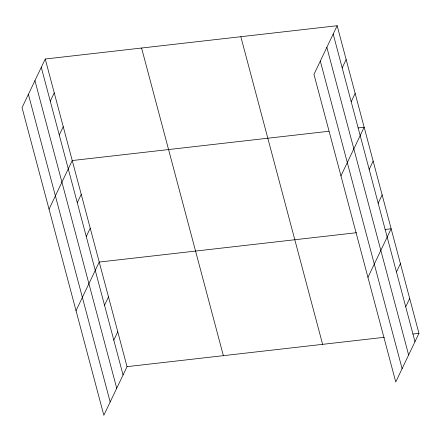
<?xml version="1.0" encoding="UTF-8"?>
<svg xmlns="http://www.w3.org/2000/svg" width="441" height="441" viewBox="0 0 441 441"><rect width="100%" height="100%" fill="white"/><g stroke="black" fill="none" stroke-linecap="round" stroke-linejoin="round"><path stroke-width="0.66" d="M45.247 59.017L22.05 107.648L103.839 415.279L127.036 366.653L45.247 59.017L337.161 25.721L418.95 333.352L395.753 381.983L313.964 74.347L337.161 25.721M50.274 101.171L54.243 92.858M59.27 135.012L63.239 126.699M49.039 209.166L72.236 160.541L328.876 131.264M77.263 202.695L81.232 194.376M86.265 236.53L90.229 228.218M76.028 310.685L99.225 262.059L356.543 232.705M104.528 305.238L108.497 296.92M113.8 340.105L117.764 331.786M342.194 67.875L346.157 59.557M351.19 101.711L355.154 93.398M340.959 175.865L364.15 127.24L358.048 127.934M369.183 169.394L373.147 161.081M378.18 203.235L382.143 194.916M367.948 277.383L391.139 228.758L385.037 229.452M396.448 271.937L400.411 263.624M405.714 306.804L409.678 298.485M127.036 366.653L384.354 337.299M412.842 334.052L418.95 333.352M333.192 34.034L414.987 341.67M326.847 47.336L408.636 354.972M320.309 61.045L402.104 368.676M240.83 36.708L322.619 344.344M141.578 48.03L223.367 355.667M41.278 67.335L123.067 374.966M34.933 80.637L116.722 388.273M28.395 94.341L110.184 401.977"/></g></svg>
